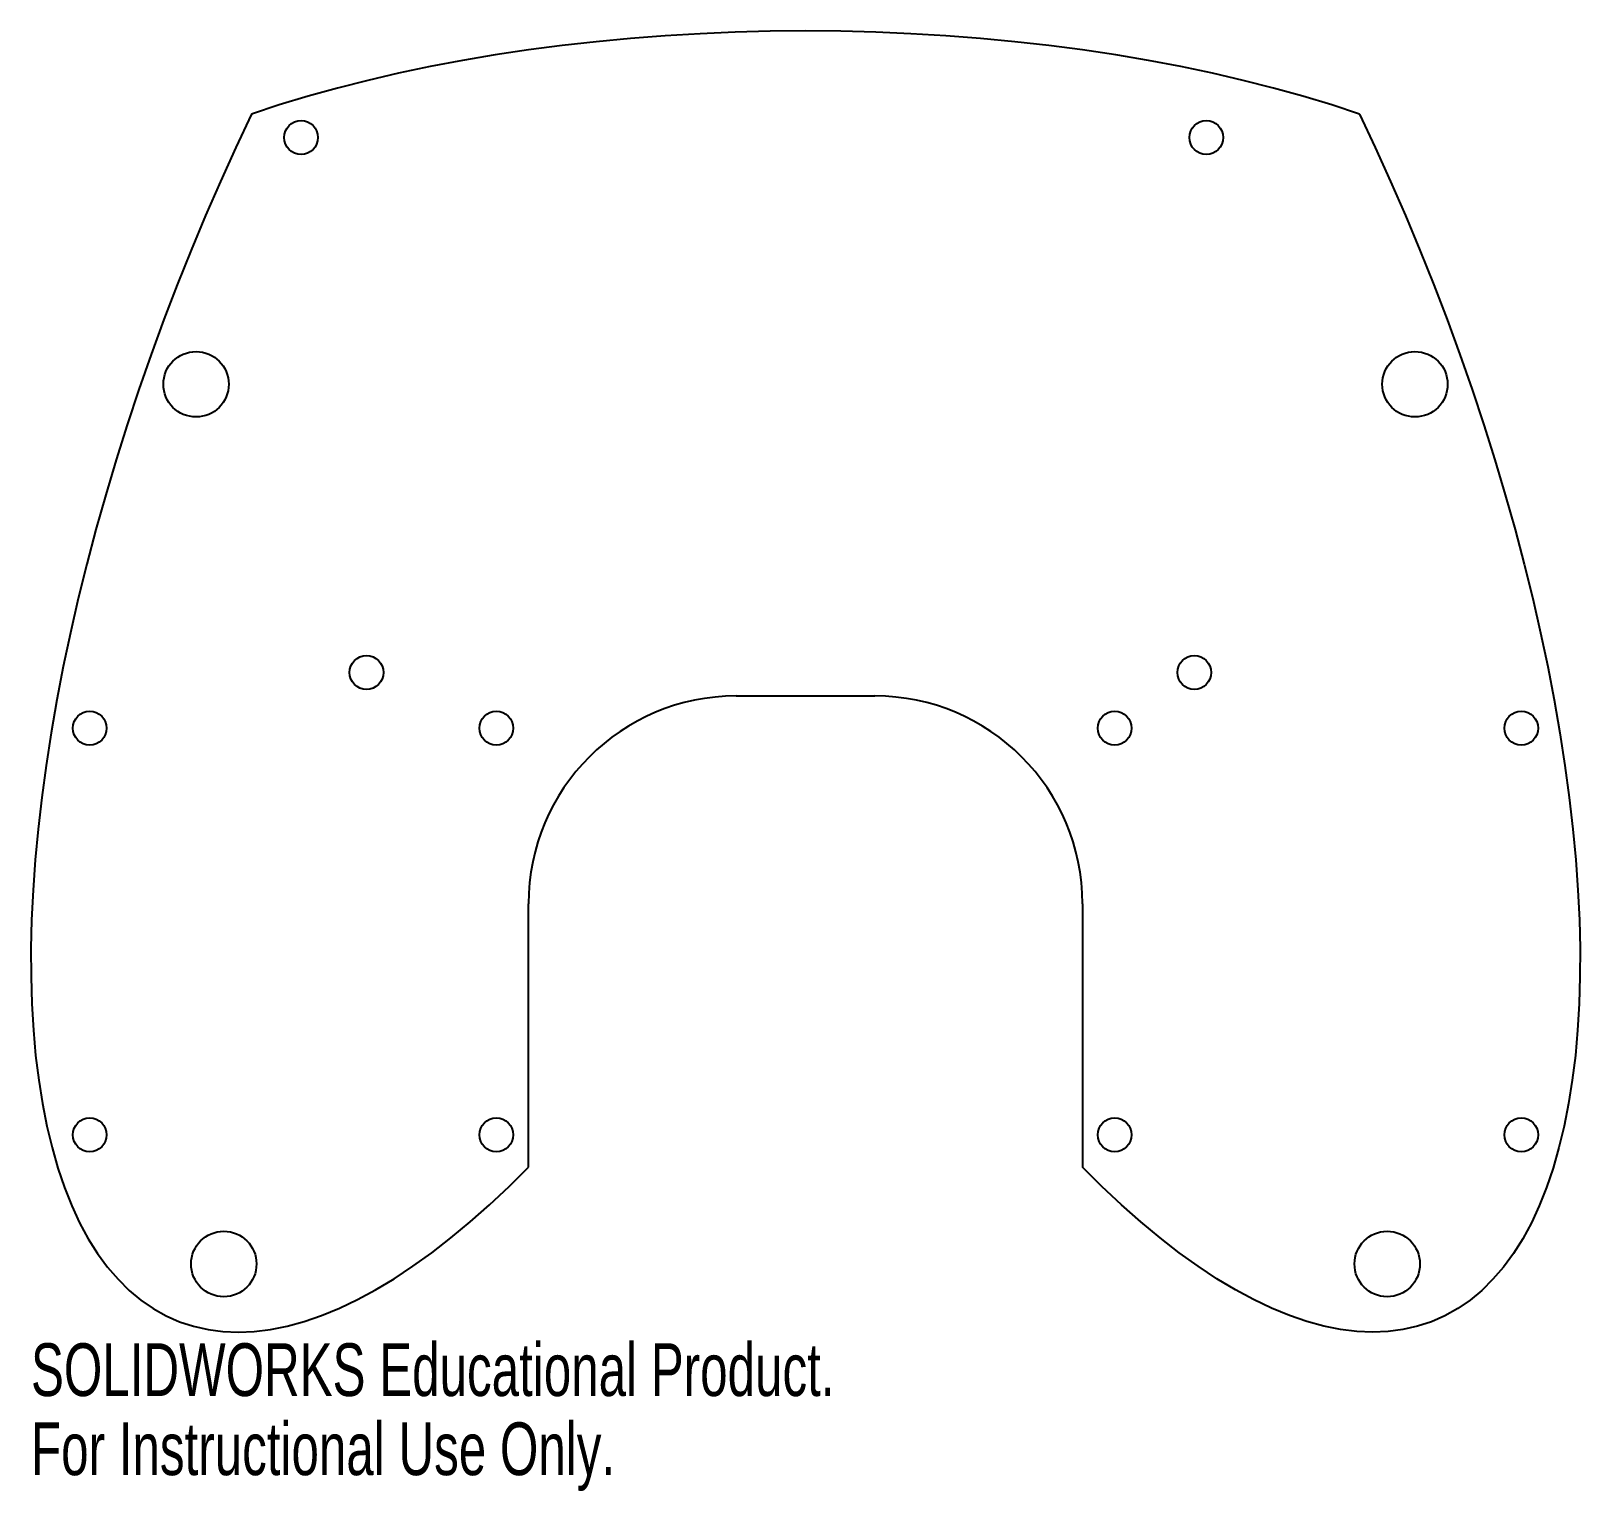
# Model space of a CAD drawing. Header units: inches. Extents: x -2.8 to 2.8, y -3.92 to 1.35.
import ezdxf

# ---------------------------------------------------------------- set-up
doc = ezdxf.new("R2010")
doc.units = ezdxf.units.IN
doc.header["$MEASUREMENT"] = 0
doc.styles.add('SLDTEXTSTYLE0', font='TXT', dxfattribs={"width": 0.7})

msp = doc.modelspace()

# ---------------------------------------------------------------- linework, layer by layer
at = {"color": 7, "linetype": 'Continuous', "lineweight": 25}
for p, q in [((-0.25, -1.05), (0.25, -1.05)), ((-1, -2.75), (-1, -1.8)), ((1, -1.8), (1, -2.75))]:
    msp.add_line(p, q, dxfattribs=at)
at = {"color": 7, "linetype": 'Continuous', "lineweight": 25, "flags": 128}
for points in [[(2, 1.05), (1.8995, 1.0831), (1.7959, 1.1144), (1.6895, 1.144), (1.5804, 1.1717), (1.4687, 1.1976), (1.3547, 1.2215), (1.2386, 1.2435), (1.1204, 1.2635), (1.0005, 1.2815), (0.8789, 1.2975), (0.756, 1.3113), (0.6319, 1.3231), (0.5067, 1.3328), (0.3807, 1.3403), (0.2542, 1.3457), (0.1272, 1.3489), (0, 1.35), (-0.1272, 1.3489), (-0.2542, 1.3457), (-0.3807, 1.3403), (-0.5067, 1.3328), (-0.6319, 1.3231), (-0.756, 1.3113), (-0.8789, 1.2975), (-1.0005, 1.2815), (-1.1204, 1.2635), (-1.2386, 1.2435), (-1.3547, 1.2215), (-1.4687, 1.1976), (-1.5804, 1.1717), (-1.6895, 1.144), (-1.7959, 1.1144), (-1.8995, 1.0831), (-2, 1.05)], [(-2, 1.05), (-2.057, 0.9291), (-2.1124, 0.8069), (-2.166, 0.6836), (-2.218, 0.5592), (-2.2681, 0.4341), (-2.3162, 0.3083), (-2.3624, 0.1821), (-2.4066, 0.0557), (-2.4487, -0.0709), (-2.4885, -0.1973), (-2.5262, -0.3235), (-2.5616, -0.4492), (-2.5946, -0.5742), (-2.6253, -0.6985), (-2.6536, -0.8217), (-2.6794, -0.9438), (-2.7027, -1.0645), (-2.7234, -1.1836), (-2.7417, -1.3011), (-2.7573, -1.4168), (-2.7703, -1.5304), (-2.7807, -1.6418), (-2.7884, -1.7509), (-2.7935, -1.8574), (-2.7959, -1.9613), (-2.7957, -2.0624), (-2.7928, -2.1606), (-2.7873, -2.2556), (-2.7791, -2.3475), (-2.7682, -2.436), (-2.7547, -2.521), (-2.7387, -2.6024), (-2.72, -2.68), (-2.6988, -2.7539), (-2.6751, -2.8238), (-2.6488, -2.8896), (-2.6202, -2.9513), (-2.5891, -3.0088), (-2.5556, -3.062), (-2.5198, -3.1109), (-2.4818, -3.1552), (-2.4415, -3.1951), (-2.3991, -3.2304), (-2.3546, -3.2611), (-2.308, -3.2871), (-2.2595, -3.3084), (-2.2091, -3.3249), (-2.1568, -3.3368), (-2.1028, -3.3438), (-2.0472, -3.3461), (-1.9899, -3.3436), (-1.9312, -3.3363), (-1.871, -3.3242), (-1.8094, -3.3074), (-1.7466, -3.2858), (-1.6827, -3.2595), (-1.6177, -3.2286), (-1.5517, -3.1931), (-1.4848, -3.153), (-1.4171, -3.1084), (-1.3488, -3.0593), (-1.2798, -3.0059), (-1.2103, -2.9481), (-1.1405, -2.8862), (-1.0703, -2.8201), (-1, -2.75)], [(2, 1.05), (2.057, 0.9291), (2.1124, 0.8069), (2.166, 0.6836), (2.218, 0.5592), (2.2681, 0.4341), (2.3162, 0.3083), (2.3624, 0.1821), (2.4066, 0.0557), (2.4487, -0.0709), (2.4885, -0.1973), (2.5262, -0.3235), (2.5616, -0.4492), (2.5946, -0.5742), (2.6253, -0.6985), (2.6536, -0.8217), (2.6794, -0.9438), (2.7027, -1.0645), (2.7234, -1.1836), (2.7417, -1.3011), (2.7573, -1.4168), (2.7703, -1.5304), (2.7807, -1.6418), (2.7884, -1.7509), (2.7935, -1.8574), (2.7959, -1.9613), (2.7957, -2.0624), (2.7928, -2.1606), (2.7873, -2.2556), (2.7791, -2.3475), (2.7682, -2.436), (2.7547, -2.521), (2.7387, -2.6024), (2.72, -2.68), (2.6988, -2.7539), (2.6751, -2.8238), (2.6488, -2.8896), (2.6202, -2.9513), (2.5891, -3.0088), (2.5556, -3.062), (2.5198, -3.1109), (2.4818, -3.1552), (2.4415, -3.1951), (2.3991, -3.2304), (2.3546, -3.2611), (2.308, -3.2871), (2.2595, -3.3084), (2.2091, -3.3249), (2.1568, -3.3368), (2.1028, -3.3438), (2.0472, -3.3461), (1.9899, -3.3436), (1.9312, -3.3363), (1.871, -3.3242), (1.8094, -3.3074), (1.7466, -3.2858), (1.6827, -3.2595), (1.6177, -3.2286), (1.5517, -3.1931), (1.4848, -3.153), (1.4171, -3.1084), (1.3488, -3.0593), (1.2798, -3.0059), (1.2103, -2.9481), (1.1405, -2.8862), (1.0703, -2.8201), (1, -2.75)]]:
    msp.add_lwpolyline(points, dxfattribs=at)
at = {"color": 7, "linetype": 'Continuous', "lineweight": 25}
for centre, radius in [((-1.8209, 0.9654), 0.061), ((1.4469, 0.9654), 0.061), ((-2.2, 0.075), 0.1181), ((2.2, 0.075), 0.1181), ((-1.5846, -0.9654), 0.061), ((1.4035, -0.9654), 0.061), ((-2.5839, -1.1661), 0.061), ((-1.1161, -1.1661), 0.061), ((1.1161, -1.1661), 0.061), ((2.5839, -1.1661), 0.061), ((-2.5839, -2.6339), 0.061), ((-1.1161, -2.6339), 0.061), ((1.1161, -2.6339), 0.061), ((2.5839, -2.6339), 0.061), ((-2.1, -3.1), 0.1181), ((2.1, -3.1), 0.1181)]:
    msp.add_circle(centre, radius, dxfattribs=at)
for centre, start, end in [((-0.25, -1.8), 90, 180), ((0.25, -1.8), 0, 90)]:
    msp.add_arc(centre, 0.75, start, end, dxfattribs=at)

# ---------------------------------------------------------------- texts
at = {"color": 7, "linetype": 'Continuous', "char_height": 0.1903, "attachment_point": 1, "style": 'SLDTEXTSTYLE0'}
for s, insert in [('SOLIDWORKS Educational Product.', (-2.7959, -3.3862)), ('For Instructional Use Only.', (-2.7959, -3.6717))]:
    msp.add_mtext(s, dxfattribs=dict(at, insert=insert))

doc.saveas('drawing.dxf')
